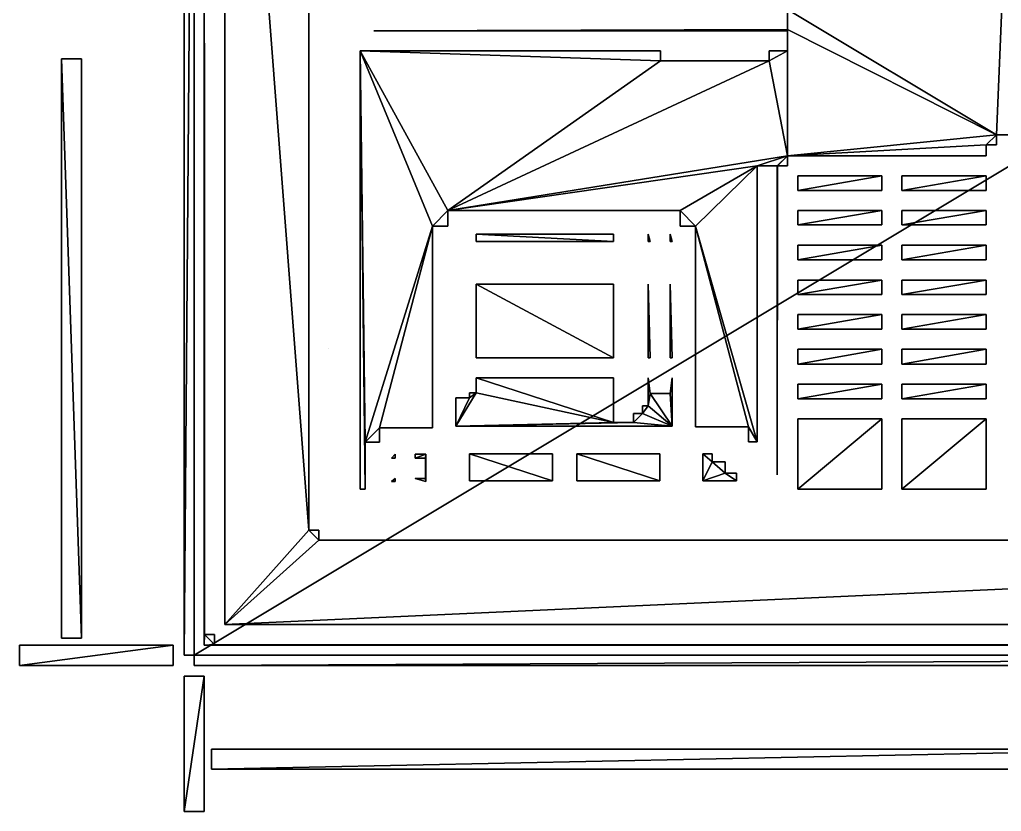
# Model space of a CAD drawing. Header units: inches. Extents: x 76 to 753, y 78 to 500.
# Drawn here: x 76.4 to 369.3, y 77.5 to 313.7 of the extents above; entities that cross this region are included whole.
import ezdxf

# ---------------------------------------------------------------- set-up
doc = ezdxf.new("R2010")
doc.units = ezdxf.units.IN

msp = doc.modelspace()

# ---------------------------------------------------------------- linework, layer by layer
for points in [[(125.44, 124.08), (125.44, 497.16), (128.44, 497.16)], [(128.44, 124.08), (125.44, 124.08), (128.44, 497.16)], [(128.44, 497.16, 120), (125.44, 497.16, 120), (125.44, 124.08, 120)], [(128.44, 497.16, 120), (125.44, 124.08, 120), (128.44, 124.08, 120)], [(125.44, 124.08, 120), (125.44, 497.16, 120), (125.44, 124.08)], [(125.44, 124.08), (125.44, 497.16, 120), (125.44, 497.16)], [(750.16, 497.16), (750.16, 124.08), (128.44, 124.08)], [(128.44, 124.08), (128.44, 497.16), (750.16, 497.16)], [(128.44, 124.08, 120), (750.16, 124.08, 120), (750.16, 497.16, 120)], [(750.16, 497.16, 120), (128.44, 497.16, 120), (128.44, 124.08, 120)], [(162.64, 161.4), (137.56, 133.32), (137.56, 487.92)], [(162.64, 459.84), (162.64, 161.4), (137.56, 487.92)], [(137.56, 487.92, 120), (137.56, 133.32, 120), (162.64, 161.4, 120)], [(137.56, 487.92, 120), (162.64, 161.4, 120), (162.64, 459.84, 120)], [(137.56, 133.32, 120), (137.56, 487.92, 120), (137.56, 133.32)], [(137.56, 133.32), (137.56, 487.92, 120), (137.56, 487.92)], [(131.44, 127.08), (131.44, 483.45), (131.56, 130.32)], [(131.56, 130.32, 120), (131.44, 483.45, 120), (131.44, 127.08, 120)], [(131.44, 483.45, 120), (131.56, 130.32, 120), (131.44, 483.45)], [(131.44, 483.45), (131.56, 130.32, 120), (131.56, 130.32)], [(131.44, 127.08, 120), (131.44, 483.45, 120), (131.44, 127.08)], [(131.44, 127.08), (131.44, 483.45, 120), (131.44, 483.45)], [(162.64, 459.84, 120), (162.64, 161.4, 120), (162.64, 459.84)], [(162.64, 459.84), (162.64, 161.4, 120), (162.64, 161.4)], [(367.84, 279.36), (305.56, 316.8), (370.84, 351)], [(370.84, 351, 120), (305.56, 316.8, 120), (367.84, 279.36, 120)], [(495.52, 279.36), (367.84, 279.36), (370.84, 351)], [(370.84, 351, 120), (367.84, 279.36, 120), (495.52, 279.36, 120)], [(367.84, 279.36), (305.56, 310.8), (305.56, 316.8)], [(305.56, 316.8, 120), (305.56, 310.8, 120), (367.84, 279.36, 120)], [(305.56, 310.8, 120), (305.56, 316.8, 120), (305.56, 310.8)], [(305.56, 310.8), (305.56, 316.8, 120), (305.56, 316.8)], [(305.56, 310.44), (182.11, 310.44), (305.56, 310.8)], [(305.56, 310.8, 120), (182.11, 310.44, 120), (305.56, 310.44, 120)], [(182.11, 310.44, 120), (305.56, 310.8, 120), (182.11, 310.44)], [(182.11, 310.44), (305.56, 310.8, 120), (305.56, 310.8)], [(305.56, 304.44), (305.56, 310.44), (305.56, 310.8)], [(305.56, 273.12), (305.56, 304.44), (305.56, 310.8)], [(367.84, 279.36), (305.56, 273.12), (305.56, 310.8)], [(305.56, 310.8, 120), (305.56, 310.44, 120), (305.56, 304.44, 120)], [(305.56, 310.8, 120), (305.56, 304.44, 120), (305.56, 273.12, 120)], [(305.56, 310.8, 120), (305.56, 273.12, 120), (367.84, 279.36, 120)], [(305.56, 310.44, 120), (182.11, 310.44, 120), (305.56, 310.44)], [(305.56, 310.44), (182.11, 310.44, 120), (182.11, 310.44)], [(305.56, 304.44, 120), (305.56, 310.44, 120), (305.56, 304.44)], [(305.56, 304.44), (305.56, 310.44, 120), (305.56, 310.44)], [(88.84, 302.04), (94.84, 302.04), (94.84, 129.24)], [(94.84, 129.24), (88.84, 129.24), (88.84, 302.04)], [(94.84, 129.24, 120), (94.84, 302.04, 120), (88.84, 302.04, 120)], [(88.84, 302.04, 120), (88.84, 129.24, 120), (94.84, 129.24, 120)], [(88.84, 129.24, 120), (88.84, 302.04, 120), (88.84, 129.24)], [(88.84, 129.24), (88.84, 302.04, 120), (88.84, 302.04)], [(88.84, 302.04, 120), (94.84, 302.04, 120), (88.84, 302.04)], [(88.84, 302.04), (94.84, 302.04, 120), (94.84, 302.04)], [(94.84, 302.04, 120), (94.84, 129.24, 120), (94.84, 302.04)], [(94.84, 302.04), (94.84, 129.24, 120), (94.84, 129.24)], [(178, 304.44), (267.64, 304.44), (267.64, 301.44)], [(179.44, 173.66), (178, 173.65), (178, 304.44)], [(179.44, 187.68), (179.44, 173.66), (178, 304.44)], [(199.6, 252.12), (179.44, 187.68), (178, 304.44)], [(204.16, 256.8), (199.6, 252.12), (178, 304.44)], [(204.16, 256.8), (178, 304.44), (267.64, 301.44)], [(267.64, 301.44, 120), (267.64, 304.44, 120), (178, 304.44, 120)], [(178, 304.44, 120), (178, 173.65, 120), (179.44, 173.66, 120)], [(178, 304.44, 120), (179.44, 173.66, 120), (179.44, 187.68, 120)], [(178, 304.44, 120), (179.44, 187.68, 120), (199.6, 252.12, 120)], [(178, 304.44, 120), (199.6, 252.12, 120), (204.16, 256.8, 120)], [(267.64, 301.44, 120), (178, 304.44, 120), (204.16, 256.8, 120)], [(178, 304.44, 120), (267.64, 304.44, 120), (178, 304.44)], [(178, 304.44), (267.64, 304.44, 120), (267.64, 304.44)], [(178, 173.65, 120), (178, 304.44, 120), (178, 173.65)], [(178, 173.65), (178, 304.44, 120), (178, 304.44)], [(267.64, 304.44, 120), (267.64, 301.44, 120), (267.64, 304.44)], [(267.64, 304.44), (267.64, 301.44, 120), (267.64, 301.44)], [(300.04, 301.44), (300.04, 304.44), (305.56, 304.44)], [(305.56, 273.12), (300.04, 301.44), (305.56, 304.44)], [(305.56, 304.44, 120), (300.04, 304.44, 120), (300.04, 301.44, 120)], [(305.56, 304.44, 120), (300.04, 301.44, 120), (305.56, 273.12, 120)], [(300.04, 304.44, 120), (305.56, 304.44, 120), (300.04, 304.44)], [(300.04, 304.44), (305.56, 304.44, 120), (305.56, 304.44)], [(300.04, 301.44, 120), (300.04, 304.44, 120), (300.04, 301.44)], [(300.04, 301.44), (300.04, 304.44, 120), (300.04, 304.44)], [(204.16, 256.8), (267.64, 301.44), (300.04, 301.44)], [(305.56, 273.12), (204.16, 256.8), (300.04, 301.44)], [(300.04, 301.44, 120), (267.64, 301.44, 120), (204.16, 256.8, 120)], [(300.04, 301.44, 120), (204.16, 256.8, 120), (305.56, 273.12, 120)], [(267.64, 301.44, 120), (300.04, 301.44, 120), (267.64, 301.44)], [(267.64, 301.44), (300.04, 301.44, 120), (300.04, 301.44)], [(367.84, 279.36), (364.84, 276.36), (305.56, 273.12)], [(305.56, 273.12, 120), (364.84, 276.36, 120), (367.84, 279.36, 120)], [(367.84, 279.36), (367.84, 276.36), (364.84, 276.36)], [(364.84, 276.36, 120), (367.84, 276.36, 120), (367.84, 279.36, 120)], [(367.84, 279.36, 120), (367.84, 276.36, 120), (367.84, 279.36)], [(367.84, 279.36), (367.84, 276.36, 120), (367.84, 276.36)], [(495.52, 279.36, 120), (367.84, 279.36, 120), (495.52, 279.36)], [(495.52, 279.36), (367.84, 279.36, 120), (367.84, 279.36)], [(364.84, 276.36), (364.84, 273.12), (305.56, 273.12)], [(305.56, 273.12, 120), (364.84, 273.12, 120), (364.84, 276.36, 120)], [(364.84, 276.36, 120), (364.84, 273.12, 120), (364.84, 276.36)], [(364.84, 276.36), (364.84, 273.12, 120), (364.84, 273.12)], [(367.84, 276.36, 120), (364.84, 276.36, 120), (367.84, 276.36)], [(367.84, 276.36), (364.84, 276.36, 120), (364.84, 276.36)], [(305.56, 273.12), (296.44, 270.12), (204.16, 256.8)], [(204.16, 256.8, 120), (296.44, 270.12, 120), (305.56, 273.12, 120)], [(305.56, 273.12), (302.44, 270.12), (296.44, 270.12)], [(296.44, 270.12, 120), (302.44, 270.12, 120), (305.56, 273.12, 120)], [(305.56, 273.12), (302.56, 270.12), (302.44, 270.12)], [(302.44, 270.12, 120), (302.56, 270.12, 120), (305.56, 273.12, 120)], [(305.56, 273.12), (305.56, 270.12), (302.56, 270.12)], [(302.56, 270.12, 120), (305.56, 270.12, 120), (305.56, 273.12, 120)], [(305.56, 273.12, 120), (305.56, 270.12, 120), (305.56, 273.12)], [(305.56, 273.12), (305.56, 270.12, 120), (305.56, 270.12)], [(364.84, 273.12, 120), (305.56, 273.12, 120), (364.84, 273.12)], [(364.84, 273.12), (305.56, 273.12, 120), (305.56, 273.12)], [(296.44, 270.12), (273.52, 256.8), (204.16, 256.8)], [(204.16, 256.8, 120), (273.52, 256.8, 120), (296.44, 270.12, 120)], [(296.44, 270.12), (278.08, 252.12), (273.52, 256.8)], [(273.52, 256.8, 120), (278.08, 252.12, 120), (296.44, 270.12, 120)], [(296.44, 270.12), (296.44, 187.8), (278.08, 252.12)], [(278.08, 252.12, 120), (296.44, 187.8, 120), (296.44, 270.12, 120)], [(296.44, 270.12, 120), (296.44, 187.8, 120), (296.44, 270.12)], [(296.44, 270.12), (296.44, 187.8, 120), (296.44, 187.8)], [(302.44, 270.12, 120), (296.44, 270.12, 120), (302.44, 270.12)], [(302.44, 270.12), (296.44, 270.12, 120), (296.44, 270.12)], [(302.56, 270.12), (302.44, 177.88), (302.44, 270.12)], [(302.44, 270.12, 120), (302.44, 177.88, 120), (302.56, 270.12, 120)], [(302.44, 177.88, 120), (302.44, 270.12, 120), (302.44, 177.88)], [(302.44, 177.88), (302.44, 270.12, 120), (302.44, 270.12)], [(302.56, 270.12, 120), (302.44, 177.88, 120), (302.56, 270.12)], [(302.56, 270.12), (302.44, 177.88, 120), (302.44, 177.88)], [(305.56, 270.12, 120), (302.56, 270.12, 120), (305.56, 270.12)], [(305.56, 270.12), (302.56, 270.12, 120), (302.56, 270.12)], [(308.56, 262.8), (308.56, 267.12), (333.64, 267.12)], [(333.64, 267.12), (333.64, 262.8), (308.56, 262.8)], [(333.64, 267.12, 120), (308.56, 267.12, 120), (308.56, 262.8, 120)], [(308.56, 262.8, 120), (333.64, 262.8, 120), (333.64, 267.12, 120)], [(308.56, 262.8, 120), (308.56, 267.12, 120), (308.56, 262.8)], [(308.56, 262.8), (308.56, 267.12, 120), (308.56, 267.12)], [(308.56, 267.12, 120), (333.64, 267.12, 120), (308.56, 267.12)], [(308.56, 267.12), (333.64, 267.12, 120), (333.64, 267.12)], [(333.64, 267.12, 120), (333.64, 262.8, 120), (333.64, 267.12)], [(333.64, 267.12), (333.64, 262.8, 120), (333.64, 262.8)], [(364.84, 267.12), (364.84, 262.8), (339.64, 262.8)], [(339.64, 262.8), (339.64, 267.12), (364.84, 267.12)], [(339.64, 262.8, 120), (364.84, 262.8, 120), (364.84, 267.12, 120)], [(364.84, 267.12, 120), (339.64, 267.12, 120), (339.64, 262.8, 120)], [(339.64, 267.12, 120), (364.84, 267.12, 120), (339.64, 267.12)], [(339.64, 267.12), (364.84, 267.12, 120), (364.84, 267.12)], [(339.64, 262.8, 120), (339.64, 267.12, 120), (339.64, 262.8)], [(339.64, 262.8), (339.64, 267.12, 120), (339.64, 267.12)], [(364.84, 267.12, 120), (364.84, 262.8, 120), (364.84, 267.12)], [(364.84, 267.12), (364.84, 262.8, 120), (364.84, 262.8)], [(333.64, 262.8, 120), (308.56, 262.8, 120), (333.64, 262.8)], [(333.64, 262.8), (308.56, 262.8, 120), (308.56, 262.8)], [(364.84, 262.8, 120), (339.64, 262.8, 120), (364.84, 262.8)], [(364.84, 262.8), (339.64, 262.8, 120), (339.64, 262.8)], [(204.16, 256.8), (204.16, 252.12), (199.6, 252.12)], [(199.6, 252.12, 120), (204.16, 252.12, 120), (204.16, 256.8, 120)], [(204.16, 256.8, 120), (204.16, 252.12, 120), (204.16, 256.8)], [(204.16, 256.8), (204.16, 252.12, 120), (204.16, 252.12)], [(273.52, 256.8, 120), (204.16, 256.8, 120), (273.52, 256.8)], [(273.52, 256.8), (204.16, 256.8, 120), (204.16, 256.8)], [(278.08, 252.12), (273.52, 252.12), (273.52, 256.8)], [(273.52, 256.8, 120), (273.52, 252.12, 120), (278.08, 252.12, 120)], [(273.52, 252.12, 120), (273.52, 256.8, 120), (273.52, 252.12)], [(273.52, 252.12), (273.52, 256.8, 120), (273.52, 256.8)], [(308.56, 252.48), (308.56, 256.8), (333.64, 256.8)], [(333.64, 256.8), (333.64, 252.48), (308.56, 252.48)], [(333.64, 256.8, 120), (308.56, 256.8, 120), (308.56, 252.48, 120)], [(308.56, 252.48, 120), (333.64, 252.48, 120), (333.64, 256.8, 120)], [(308.56, 252.48, 120), (308.56, 256.8, 120), (308.56, 252.48)], [(308.56, 252.48), (308.56, 256.8, 120), (308.56, 256.8)], [(308.56, 256.8, 120), (333.64, 256.8, 120), (308.56, 256.8)], [(308.56, 256.8), (333.64, 256.8, 120), (333.64, 256.8)], [(333.64, 256.8, 120), (333.64, 252.48, 120), (333.64, 256.8)], [(333.64, 256.8), (333.64, 252.48, 120), (333.64, 252.48)], [(364.84, 256.8), (364.84, 252.48), (339.64, 252.48)], [(339.64, 252.48), (339.64, 256.8), (364.84, 256.8)], [(339.64, 252.48, 120), (364.84, 252.48, 120), (364.84, 256.8, 120)], [(364.84, 256.8, 120), (339.64, 256.8, 120), (339.64, 252.48, 120)], [(339.64, 256.8, 120), (364.84, 256.8, 120), (339.64, 256.8)], [(339.64, 256.8), (364.84, 256.8, 120), (364.84, 256.8)], [(339.64, 252.48, 120), (339.64, 256.8, 120), (339.64, 252.48)], [(339.64, 252.48), (339.64, 256.8, 120), (339.64, 256.8)], [(364.84, 256.8, 120), (364.84, 252.48, 120), (364.84, 256.8)], [(364.84, 256.8), (364.84, 252.48, 120), (364.84, 252.48)], [(199.6, 252.12), (183.76, 192), (179.44, 187.68)], [(179.44, 187.68, 120), (183.76, 192, 120), (199.6, 252.12, 120)], [(199.6, 252.12), (199.6, 192), (183.76, 192)], [(183.76, 192, 120), (199.6, 192, 120), (199.6, 252.12, 120)], [(199.6, 252.12, 120), (199.6, 192, 120), (199.6, 252.12)], [(199.6, 252.12), (199.6, 192, 120), (199.6, 192)], [(204.16, 252.12, 120), (199.6, 252.12, 120), (204.16, 252.12)], [(204.16, 252.12), (199.6, 252.12, 120), (199.6, 252.12)], [(278.08, 252.12, 120), (273.52, 252.12, 120), (278.08, 252.12)], [(278.08, 252.12), (273.52, 252.12, 120), (273.52, 252.12)], [(293.92, 192.24), (278.08, 192.24), (278.08, 252.12)], [(296.44, 187.8), (293.92, 192.24), (278.08, 252.12)], [(278.08, 252.12, 120), (278.08, 192.24, 120), (293.92, 192.24, 120)], [(278.08, 252.12, 120), (293.92, 192.24, 120), (296.44, 187.8, 120)], [(278.08, 192.24, 120), (278.08, 252.12, 120), (278.08, 192.24)], [(278.08, 192.24), (278.08, 252.12, 120), (278.08, 252.12)], [(333.64, 252.48, 120), (308.56, 252.48, 120), (333.64, 252.48)], [(333.64, 252.48), (308.56, 252.48, 120), (308.56, 252.48)], [(364.84, 252.48, 120), (339.64, 252.48, 120), (364.84, 252.48)], [(364.84, 252.48), (339.64, 252.48, 120), (339.64, 252.48)], [(212.56, 249.72), (253.6, 249.72), (253.6, 247.56)], [(253.6, 247.56), (212.56, 247.56), (212.56, 249.72)], [(253.6, 247.56, 120), (253.6, 249.72, 120), (212.56, 249.72, 120)], [(212.56, 249.72, 120), (212.56, 247.56, 120), (253.6, 247.56, 120)], [(212.56, 249.72, 120), (253.6, 249.72, 120), (212.56, 249.72)], [(212.56, 249.72), (253.6, 249.72, 120), (253.6, 249.72)], [(212.56, 247.56, 120), (212.56, 249.72, 120), (212.56, 247.56)], [(212.56, 247.56), (212.56, 249.72, 120), (212.56, 249.72)], [(253.6, 249.72, 120), (253.6, 247.56, 120), (253.6, 249.72)], [(253.6, 249.72), (253.6, 247.56, 120), (253.6, 247.56)], [(263.92, 249.72), (264.52, 247.56), (263.92, 247.56)], [(263.92, 247.56, 120), (264.52, 247.56, 120), (263.92, 249.72, 120)], [(263.92, 249.72, 120), (264.52, 247.56, 120), (263.92, 249.72)], [(263.92, 249.72), (264.52, 247.56, 120), (264.52, 247.56)], [(263.92, 247.56, 120), (263.92, 249.72, 120), (263.92, 247.56)], [(263.92, 247.56), (263.92, 249.72, 120), (263.92, 249.72)], [(270.52, 249.72), (271.12, 247.56), (270.52, 247.56)], [(270.52, 247.56, 120), (271.12, 247.56, 120), (270.52, 249.72, 120)], [(270.52, 249.72, 120), (271.12, 247.56, 120), (270.52, 249.72)], [(270.52, 249.72), (271.12, 247.56, 120), (271.12, 247.56)], [(270.52, 247.56, 120), (270.52, 249.72, 120), (270.52, 247.56)], [(270.52, 247.56), (270.52, 249.72, 120), (270.52, 249.72)], [(253.6, 247.56, 120), (212.56, 247.56, 120), (253.6, 247.56)], [(253.6, 247.56), (212.56, 247.56, 120), (212.56, 247.56)], [(264.52, 247.56, 120), (263.92, 247.56, 120), (264.52, 247.56)], [(264.52, 247.56), (263.92, 247.56, 120), (263.92, 247.56)], [(271.12, 247.56, 120), (270.52, 247.56, 120), (271.12, 247.56)], [(271.12, 247.56), (270.52, 247.56, 120), (270.52, 247.56)], [(308.56, 242.04), (308.56, 246.48), (333.64, 246.48)], [(333.64, 246.48), (333.64, 242.04), (308.56, 242.04)], [(333.64, 246.48, 120), (308.56, 246.48, 120), (308.56, 242.04, 120)], [(308.56, 242.04, 120), (333.64, 242.04, 120), (333.64, 246.48, 120)], [(308.56, 242.04, 120), (308.56, 246.48, 120), (308.56, 242.04)], [(308.56, 242.04), (308.56, 246.48, 120), (308.56, 246.48)], [(308.56, 246.48, 120), (333.64, 246.48, 120), (308.56, 246.48)], [(308.56, 246.48), (333.64, 246.48, 120), (333.64, 246.48)], [(333.64, 246.48, 120), (333.64, 242.04, 120), (333.64, 246.48)], [(333.64, 246.48), (333.64, 242.04, 120), (333.64, 242.04)], [(364.84, 246.48), (364.84, 242.04), (339.64, 242.04)], [(339.64, 242.04), (339.64, 246.48), (364.84, 246.48)], [(339.64, 242.04, 120), (364.84, 242.04, 120), (364.84, 246.48, 120)], [(364.84, 246.48, 120), (339.64, 246.48, 120), (339.64, 242.04, 120)], [(339.64, 246.48, 120), (364.84, 246.48, 120), (339.64, 246.48)], [(339.64, 246.48), (364.84, 246.48, 120), (364.84, 246.48)], [(339.64, 242.04, 120), (339.64, 246.48, 120), (339.64, 242.04)], [(339.64, 242.04), (339.64, 246.48, 120), (339.64, 246.48)], [(364.84, 246.48, 120), (364.84, 242.04, 120), (364.84, 246.48)], [(364.84, 246.48), (364.84, 242.04, 120), (364.84, 242.04)], [(333.64, 242.04, 120), (308.56, 242.04, 120), (333.64, 242.04)], [(333.64, 242.04), (308.56, 242.04, 120), (308.56, 242.04)], [(364.84, 242.04, 120), (339.64, 242.04, 120), (364.84, 242.04)], [(364.84, 242.04), (339.64, 242.04, 120), (339.64, 242.04)], [(212.56, 234.84), (253.6, 234.84), (253.6, 212.88)], [(253.6, 212.88), (212.56, 212.88), (212.56, 234.84)], [(253.6, 212.88, 120), (253.6, 234.84, 120), (212.56, 234.84, 120)], [(212.56, 234.84, 120), (212.56, 212.88, 120), (253.6, 212.88, 120)], [(212.56, 234.84, 120), (253.6, 234.84, 120), (212.56, 234.84)], [(212.56, 234.84), (253.6, 234.84, 120), (253.6, 234.84)], [(212.56, 212.88, 120), (212.56, 234.84, 120), (212.56, 212.88)], [(212.56, 212.88), (212.56, 234.84, 120), (212.56, 234.84)], [(253.6, 234.84, 120), (253.6, 212.88, 120), (253.6, 234.84)], [(253.6, 234.84), (253.6, 212.88, 120), (253.6, 212.88)], [(263.92, 234.84), (264.52, 212.88), (263.92, 212.88)], [(263.92, 212.88, 120), (264.52, 212.88, 120), (263.92, 234.84, 120)], [(263.92, 234.84, 120), (264.52, 212.88, 120), (263.92, 234.84)], [(263.92, 234.84), (264.52, 212.88, 120), (264.52, 212.88)], [(263.92, 212.88, 120), (263.92, 234.84, 120), (263.92, 212.88)], [(263.92, 212.88), (263.92, 234.84, 120), (263.92, 234.84)], [(270.52, 234.84), (271.12, 212.88), (270.52, 212.88)], [(270.52, 212.88, 120), (271.12, 212.88, 120), (270.52, 234.84, 120)], [(270.52, 234.84, 120), (271.12, 212.88, 120), (270.52, 234.84)], [(270.52, 234.84), (271.12, 212.88, 120), (271.12, 212.88)], [(270.52, 212.88, 120), (270.52, 234.84, 120), (270.52, 212.88)], [(270.52, 212.88), (270.52, 234.84, 120), (270.52, 234.84)], [(308.56, 231.72), (308.56, 236.04), (333.64, 236.04)], [(333.64, 236.04), (333.64, 231.72), (308.56, 231.72)], [(333.64, 236.04, 120), (308.56, 236.04, 120), (308.56, 231.72, 120)], [(308.56, 231.72, 120), (333.64, 231.72, 120), (333.64, 236.04, 120)], [(308.56, 231.72, 120), (308.56, 236.04, 120), (308.56, 231.72)], [(308.56, 231.72), (308.56, 236.04, 120), (308.56, 236.04)], [(308.56, 236.04, 120), (333.64, 236.04, 120), (308.56, 236.04)], [(308.56, 236.04), (333.64, 236.04, 120), (333.64, 236.04)], [(333.64, 236.04, 120), (333.64, 231.72, 120), (333.64, 236.04)], [(333.64, 236.04), (333.64, 231.72, 120), (333.64, 231.72)], [(364.84, 236.04), (364.84, 231.72), (339.64, 231.72)], [(339.64, 231.72), (339.64, 236.04), (364.84, 236.04)], [(339.64, 231.72, 120), (364.84, 231.72, 120), (364.84, 236.04, 120)], [(364.84, 236.04, 120), (339.64, 236.04, 120), (339.64, 231.72, 120)], [(339.64, 236.04, 120), (364.84, 236.04, 120), (339.64, 236.04)], [(339.64, 236.04), (364.84, 236.04, 120), (364.84, 236.04)], [(339.64, 231.72, 120), (339.64, 236.04, 120), (339.64, 231.72)], [(339.64, 231.72), (339.64, 236.04, 120), (339.64, 236.04)], [(364.84, 236.04, 120), (364.84, 231.72, 120), (364.84, 236.04)], [(364.84, 236.04), (364.84, 231.72, 120), (364.84, 231.72)], [(333.64, 231.72, 120), (308.56, 231.72, 120), (333.64, 231.72)], [(333.64, 231.72), (308.56, 231.72, 120), (308.56, 231.72)], [(364.84, 231.72, 120), (339.64, 231.72, 120), (364.84, 231.72)], [(364.84, 231.72), (339.64, 231.72, 120), (339.64, 231.72)], [(308.56, 221.4), (308.56, 225.72), (333.64, 225.72)], [(333.64, 225.72), (333.64, 221.4), (308.56, 221.4)], [(333.64, 225.72, 120), (308.56, 225.72, 120), (308.56, 221.4, 120)], [(308.56, 221.4, 120), (333.64, 221.4, 120), (333.64, 225.72, 120)], [(308.56, 221.4, 120), (308.56, 225.72, 120), (308.56, 221.4)], [(308.56, 221.4), (308.56, 225.72, 120), (308.56, 225.72)], [(308.56, 225.72, 120), (333.64, 225.72, 120), (308.56, 225.72)], [(308.56, 225.72), (333.64, 225.72, 120), (333.64, 225.72)], [(333.64, 225.72, 120), (333.64, 221.4, 120), (333.64, 225.72)], [(333.64, 225.72), (333.64, 221.4, 120), (333.64, 221.4)], [(364.84, 225.72), (364.84, 221.4), (339.64, 221.4)], [(339.64, 221.4), (339.64, 225.72), (364.84, 225.72)], [(339.64, 221.4, 120), (364.84, 221.4, 120), (364.84, 225.72, 120)], [(364.84, 225.72, 120), (339.64, 225.72, 120), (339.64, 221.4, 120)], [(339.64, 225.72, 120), (364.84, 225.72, 120), (339.64, 225.72)], [(339.64, 225.72), (364.84, 225.72, 120), (364.84, 225.72)], [(339.64, 221.4, 120), (339.64, 225.72, 120), (339.64, 221.4)], [(339.64, 221.4), (339.64, 225.72, 120), (339.64, 225.72)], [(364.84, 225.72, 120), (364.84, 221.4, 120), (364.84, 225.72)], [(364.84, 225.72), (364.84, 221.4, 120), (364.84, 221.4)], [(333.64, 221.4, 120), (308.56, 221.4, 120), (333.64, 221.4)], [(333.64, 221.4), (308.56, 221.4, 120), (308.56, 221.4)], [(364.84, 221.4, 120), (339.64, 221.4, 120), (364.84, 221.4)], [(364.84, 221.4), (339.64, 221.4, 120), (339.64, 221.4)], [(168.68, 215.76), (168.64, 215.72), (168.64, 215.76)], [(168.64, 215.76, 120), (168.64, 215.72, 120), (168.68, 215.76, 120)], [(168.68, 215.76, 120), (168.64, 215.72, 120), (168.68, 215.76)], [(168.68, 215.76), (168.64, 215.72, 120), (168.64, 215.72)], [(168.64, 215.72, 120), (168.64, 215.76, 120), (168.64, 215.72)], [(168.64, 215.72), (168.64, 215.76, 120), (168.64, 215.76)], [(168.64, 215.76, 120), (168.68, 215.76, 120), (168.64, 215.76)], [(168.64, 215.76), (168.68, 215.76, 120), (168.68, 215.76)], [(308.56, 210.96), (308.56, 215.4), (333.64, 215.4)], [(333.64, 215.4), (333.64, 210.96), (308.56, 210.96)], [(333.64, 215.4, 120), (308.56, 215.4, 120), (308.56, 210.96, 120)], [(308.56, 210.96, 120), (333.64, 210.96, 120), (333.64, 215.4, 120)], [(308.56, 210.96, 120), (308.56, 215.4, 120), (308.56, 210.96)], [(308.56, 210.96), (308.56, 215.4, 120), (308.56, 215.4)], [(308.56, 215.4, 120), (333.64, 215.4, 120), (308.56, 215.4)], [(308.56, 215.4), (333.64, 215.4, 120), (333.64, 215.4)], [(333.64, 215.4, 120), (333.64, 210.96, 120), (333.64, 215.4)], [(333.64, 215.4), (333.64, 210.96, 120), (333.64, 210.96)], [(364.84, 215.4), (364.84, 210.96), (339.64, 210.96)], [(339.64, 210.96), (339.64, 215.4), (364.84, 215.4)], [(339.64, 210.96, 120), (364.84, 210.96, 120), (364.84, 215.4, 120)], [(364.84, 215.4, 120), (339.64, 215.4, 120), (339.64, 210.96, 120)], [(339.64, 215.4, 120), (364.84, 215.4, 120), (339.64, 215.4)], [(339.64, 215.4), (364.84, 215.4, 120), (364.84, 215.4)], [(339.64, 210.96, 120), (339.64, 215.4, 120), (339.64, 210.96)], [(339.64, 210.96), (339.64, 215.4, 120), (339.64, 215.4)], [(364.84, 215.4, 120), (364.84, 210.96, 120), (364.84, 215.4)], [(364.84, 215.4), (364.84, 210.96, 120), (364.84, 210.96)], [(253.6, 212.88, 120), (212.56, 212.88, 120), (253.6, 212.88)], [(253.6, 212.88), (212.56, 212.88, 120), (212.56, 212.88)], [(264.52, 212.88, 120), (263.92, 212.88, 120), (264.52, 212.88)], [(264.52, 212.88), (263.92, 212.88, 120), (263.92, 212.88)], [(271.12, 212.88, 120), (270.52, 212.88, 120), (271.12, 212.88)], [(271.12, 212.88), (270.52, 212.88, 120), (270.52, 212.88)], [(333.64, 210.96, 120), (308.56, 210.96, 120), (333.64, 210.96)], [(333.64, 210.96), (308.56, 210.96, 120), (308.56, 210.96)], [(364.84, 210.96, 120), (339.64, 210.96, 120), (364.84, 210.96)], [(364.84, 210.96), (339.64, 210.96, 120), (339.64, 210.96)], [(212.56, 206.88), (253.6, 206.88), (253.6, 193.56)], [(212.56, 202.44), (212.56, 206.88), (253.6, 193.56)], [(253.6, 193.56, 120), (253.6, 206.88, 120), (212.56, 206.88, 120)], [(253.6, 193.56, 120), (212.56, 206.88, 120), (212.56, 202.44, 120)], [(212.56, 206.88, 120), (253.6, 206.88, 120), (212.56, 206.88)], [(212.56, 206.88), (253.6, 206.88, 120), (253.6, 206.88)], [(212.56, 202.44, 120), (212.56, 206.88, 120), (212.56, 202.44)], [(212.56, 202.44), (212.56, 206.88, 120), (212.56, 206.88)], [(253.6, 206.88, 120), (253.6, 193.56, 120), (253.6, 206.88)], [(253.6, 206.88), (253.6, 193.56, 120), (253.6, 193.56)], [(263.92, 198.48), (263.92, 206.88), (264.52, 202.2)], [(264.52, 202.2, 120), (263.92, 206.88, 120), (263.92, 198.48, 120)], [(263.92, 206.88, 120), (264.52, 202.2, 120), (263.92, 206.88)], [(263.92, 206.88), (264.52, 202.2, 120), (264.52, 202.2)], [(263.92, 198.48, 120), (263.92, 206.88, 120), (263.92, 198.48)], [(263.92, 198.48), (263.92, 206.88, 120), (263.92, 206.88)], [(270.52, 202.2), (271.12, 206.88), (271.12, 192.48)], [(271.12, 192.48, 120), (271.12, 206.88, 120), (270.52, 202.2, 120)], [(270.52, 202.2, 120), (271.12, 206.88, 120), (270.52, 202.2)], [(270.52, 202.2), (271.12, 206.88, 120), (271.12, 206.88)], [(271.12, 206.88, 120), (271.12, 192.48, 120), (271.12, 206.88)], [(271.12, 206.88), (271.12, 192.48, 120), (271.12, 192.48)], [(206.56, 192.48), (210.64, 200.88), (212.56, 202.44)], [(206.56, 192.48), (212.56, 202.44), (253.6, 193.56)], [(212.56, 202.44, 120), (210.64, 200.88, 120), (206.56, 192.48, 120)], [(253.6, 193.56, 120), (212.56, 202.44, 120), (206.56, 192.48, 120)], [(210.64, 200.88), (210.64, 202.44), (212.56, 202.44)], [(212.56, 202.44, 120), (210.64, 202.44, 120), (210.64, 200.88, 120)], [(210.64, 202.44, 120), (212.56, 202.44, 120), (210.64, 202.44)], [(210.64, 202.44), (212.56, 202.44, 120), (212.56, 202.44)], [(210.64, 200.88, 120), (210.64, 202.44, 120), (210.64, 200.88)], [(210.64, 200.88), (210.64, 202.44, 120), (210.64, 202.44)], [(263.92, 198.48), (264.52, 202.2), (271.12, 192.48)], [(271.12, 192.48, 120), (264.52, 202.2, 120), (263.92, 198.48, 120)], [(264.52, 202.2), (270.52, 202.2), (271.12, 192.48)], [(271.12, 192.48, 120), (270.52, 202.2, 120), (264.52, 202.2, 120)], [(264.52, 202.2, 120), (270.52, 202.2, 120), (264.52, 202.2)], [(264.52, 202.2), (270.52, 202.2, 120), (270.52, 202.2)], [(308.56, 200.64), (308.56, 204.96), (333.64, 204.96)], [(333.64, 204.96), (333.64, 200.64), (308.56, 200.64)], [(333.64, 204.96, 120), (308.56, 204.96, 120), (308.56, 200.64, 120)], [(308.56, 200.64, 120), (333.64, 200.64, 120), (333.64, 204.96, 120)], [(308.56, 200.64, 120), (308.56, 204.96, 120), (308.56, 200.64)], [(308.56, 200.64), (308.56, 204.96, 120), (308.56, 204.96)], [(308.56, 204.96, 120), (333.64, 204.96, 120), (308.56, 204.96)], [(308.56, 204.96), (333.64, 204.96, 120), (333.64, 204.96)], [(333.64, 204.96, 120), (333.64, 200.64, 120), (333.64, 204.96)], [(333.64, 204.96), (333.64, 200.64, 120), (333.64, 200.64)], [(364.84, 204.96), (364.84, 200.64), (339.64, 200.64)], [(339.64, 200.64), (339.64, 204.96), (364.84, 204.96)], [(339.64, 200.64, 120), (364.84, 200.64, 120), (364.84, 204.96, 120)], [(364.84, 204.96, 120), (339.64, 204.96, 120), (339.64, 200.64, 120)], [(339.64, 204.96, 120), (364.84, 204.96, 120), (339.64, 204.96)], [(339.64, 204.96), (364.84, 204.96, 120), (364.84, 204.96)], [(339.64, 200.64, 120), (339.64, 204.96, 120), (339.64, 200.64)], [(339.64, 200.64), (339.64, 204.96, 120), (339.64, 204.96)], [(364.84, 204.96, 120), (364.84, 200.64, 120), (364.84, 204.96)], [(364.84, 204.96), (364.84, 200.64, 120), (364.84, 200.64)], [(206.56, 192.48), (206.56, 200.88), (210.64, 200.88)], [(210.64, 200.88, 120), (206.56, 200.88, 120), (206.56, 192.48, 120)], [(206.56, 200.88, 120), (210.64, 200.88, 120), (206.56, 200.88)], [(206.56, 200.88), (210.64, 200.88, 120), (210.64, 200.88)], [(206.56, 192.48, 120), (206.56, 200.88, 120), (206.56, 192.48)], [(206.56, 192.48), (206.56, 200.88, 120), (206.56, 200.88)], [(333.64, 200.64, 120), (308.56, 200.64, 120), (333.64, 200.64)], [(333.64, 200.64), (308.56, 200.64, 120), (308.56, 200.64)], [(364.84, 200.64, 120), (339.64, 200.64, 120), (364.84, 200.64)], [(364.84, 200.64), (339.64, 200.64, 120), (339.64, 200.64)], [(262.24, 196.2), (262.24, 198.48), (263.92, 198.48)], [(262.24, 196.2), (263.92, 198.48), (271.12, 192.48)], [(263.92, 198.48, 120), (262.24, 198.48, 120), (262.24, 196.2, 120)], [(271.12, 192.48, 120), (263.92, 198.48, 120), (262.24, 196.2, 120)], [(262.24, 198.48, 120), (263.92, 198.48, 120), (262.24, 198.48)], [(262.24, 198.48), (263.92, 198.48, 120), (263.92, 198.48)], [(262.24, 196.2, 120), (262.24, 198.48, 120), (262.24, 196.2)], [(262.24, 196.2), (262.24, 198.48, 120), (262.24, 198.48)], [(206.56, 192.48), (253.6, 193.56), (259.6, 193.56)], [(271.12, 192.48), (206.56, 192.48), (259.6, 193.56)], [(259.6, 193.56, 120), (253.6, 193.56, 120), (206.56, 192.48, 120)], [(259.6, 193.56, 120), (206.56, 192.48, 120), (271.12, 192.48, 120)], [(253.6, 193.56, 120), (259.6, 193.56, 120), (253.6, 193.56)], [(253.6, 193.56), (259.6, 193.56, 120), (259.6, 193.56)], [(259.6, 193.56), (259.6, 196.2), (262.24, 196.2)], [(259.6, 193.56), (262.24, 196.2), (271.12, 192.48)], [(262.24, 196.2, 120), (259.6, 196.2, 120), (259.6, 193.56, 120)], [(271.12, 192.48, 120), (262.24, 196.2, 120), (259.6, 193.56, 120)], [(259.6, 193.56, 120), (259.6, 196.2, 120), (259.6, 193.56)], [(259.6, 193.56), (259.6, 196.2, 120), (259.6, 196.2)], [(259.6, 196.2, 120), (262.24, 196.2, 120), (259.6, 196.2)], [(259.6, 196.2), (262.24, 196.2, 120), (262.24, 196.2)], [(308.56, 173.64), (308.56, 194.64), (333.64, 194.64)], [(333.64, 194.64), (333.64, 173.64), (308.56, 173.64)], [(333.64, 194.64, 120), (308.56, 194.64, 120), (308.56, 173.64, 120)], [(308.56, 173.64, 120), (333.64, 173.64, 120), (333.64, 194.64, 120)], [(308.56, 173.64, 120), (308.56, 194.64, 120), (308.56, 173.64)], [(308.56, 173.64), (308.56, 194.64, 120), (308.56, 194.64)], [(308.56, 194.64, 120), (333.64, 194.64, 120), (308.56, 194.64)], [(308.56, 194.64), (333.64, 194.64, 120), (333.64, 194.64)], [(333.64, 194.64, 120), (333.64, 173.64, 120), (333.64, 194.64)], [(333.64, 194.64), (333.64, 173.64, 120), (333.64, 173.64)], [(364.84, 194.64), (364.84, 173.64), (339.64, 173.64)], [(339.64, 173.64), (339.64, 194.64), (364.84, 194.64)], [(339.64, 173.64, 120), (364.84, 173.64, 120), (364.84, 194.64, 120)], [(364.84, 194.64, 120), (339.64, 194.64, 120), (339.64, 173.64, 120)], [(339.64, 194.64, 120), (364.84, 194.64, 120), (339.64, 194.64)], [(339.64, 194.64), (364.84, 194.64, 120), (364.84, 194.64)], [(339.64, 173.64, 120), (339.64, 194.64, 120), (339.64, 173.64)], [(339.64, 173.64), (339.64, 194.64, 120), (339.64, 194.64)], [(364.84, 194.64, 120), (364.84, 173.64, 120), (364.84, 194.64)], [(364.84, 194.64), (364.84, 173.64, 120), (364.84, 173.64)], [(183.76, 192), (183.76, 187.68), (179.44, 187.68)], [(179.44, 187.68, 120), (183.76, 187.68, 120), (183.76, 192, 120)], [(183.76, 192, 120), (183.76, 187.68, 120), (183.76, 192)], [(183.76, 192), (183.76, 187.68, 120), (183.76, 187.68)], [(199.6, 192, 120), (183.76, 192, 120), (199.6, 192)], [(199.6, 192), (183.76, 192, 120), (183.76, 192)], [(271.12, 192.48, 120), (206.56, 192.48, 120), (271.12, 192.48)], [(271.12, 192.48), (206.56, 192.48, 120), (206.56, 192.48)], [(293.92, 192.24, 120), (278.08, 192.24, 120), (293.92, 192.24)], [(293.92, 192.24), (278.08, 192.24, 120), (278.08, 192.24)], [(296.44, 187.8), (293.92, 187.8), (293.92, 192.24)], [(293.92, 192.24, 120), (293.92, 187.8, 120), (296.44, 187.8, 120)], [(293.92, 187.8, 120), (293.92, 192.24, 120), (293.92, 187.8)], [(293.92, 187.8), (293.92, 192.24, 120), (293.92, 192.24)], [(179.44, 187.68, 120), (179.44, 173.66, 120), (179.44, 187.68)], [(179.44, 187.68), (179.44, 173.66, 120), (179.44, 173.66)], [(183.76, 187.68, 120), (179.44, 187.68, 120), (183.76, 187.68)], [(183.76, 187.68), (179.44, 187.68, 120), (179.44, 187.68)], [(296.44, 187.8, 120), (293.92, 187.8, 120), (296.44, 187.8)], [(296.44, 187.8), (293.92, 187.8, 120), (293.92, 187.8)], [(187.36, 182.88), (188.44, 184.08), (188.44, 182.88)], [(188.44, 182.88, 120), (188.44, 184.08, 120), (187.36, 182.88, 120)], [(187.36, 182.88, 120), (188.44, 184.08, 120), (187.36, 182.88)], [(187.36, 182.88), (188.44, 184.08, 120), (188.44, 184.08)], [(188.44, 182.88, 120), (187.36, 182.88, 120), (188.44, 182.88)], [(188.44, 182.88), (187.36, 182.88, 120), (187.36, 182.88)], [(188.44, 184.08, 120), (188.44, 182.88, 120), (188.44, 184.08)], [(188.44, 184.08), (188.44, 182.88, 120), (188.44, 182.88)], [(194.44, 182.88), (194.44, 184.08), (197.56, 184.08)], [(197.44, 182.88), (194.44, 182.88), (197.56, 184.08)], [(197.56, 184.08, 120), (194.44, 184.08, 120), (194.44, 182.88, 120)], [(197.56, 184.08, 120), (194.44, 182.88, 120), (197.44, 182.88, 120)], [(194.44, 184.08, 120), (197.56, 184.08, 120), (194.44, 184.08)], [(194.44, 184.08), (197.56, 184.08, 120), (197.56, 184.08)], [(194.44, 182.88, 120), (194.44, 184.08, 120), (194.44, 182.88)], [(194.44, 182.88), (194.44, 184.08, 120), (194.44, 184.08)], [(197.44, 182.88, 120), (194.44, 182.88, 120), (197.44, 182.88)], [(197.44, 182.88), (194.44, 182.88, 120), (194.44, 182.88)], [(197.56, 184.08), (197.56, 175.92), (197.44, 182.88)], [(197.44, 182.88, 120), (197.56, 175.92, 120), (197.56, 184.08, 120)], [(197.56, 175.92), (197.44, 176.88), (197.44, 182.88)], [(197.44, 182.88, 120), (197.44, 176.88, 120), (197.56, 175.92, 120)], [(197.44, 176.88, 120), (197.44, 182.88, 120), (197.44, 176.88)], [(197.44, 176.88), (197.44, 182.88, 120), (197.44, 182.88)], [(197.56, 184.08, 120), (197.56, 175.92, 120), (197.56, 184.08)], [(197.56, 184.08), (197.56, 175.92, 120), (197.56, 175.92)], [(210.64, 184.2), (235.36, 184.2), (235.36, 176.16)], [(235.36, 176.16), (210.64, 176.16), (210.64, 184.2)], [(235.36, 176.16, 120), (235.36, 184.2, 120), (210.64, 184.2, 120)], [(210.64, 184.2, 120), (210.64, 176.16, 120), (235.36, 176.16, 120)], [(210.64, 184.2, 120), (235.36, 184.2, 120), (210.64, 184.2)], [(210.64, 184.2), (235.36, 184.2, 120), (235.36, 184.2)], [(210.64, 176.16, 120), (210.64, 184.2, 120), (210.64, 176.16)], [(210.64, 176.16), (210.64, 184.2, 120), (210.64, 184.2)], [(235.36, 184.2, 120), (235.36, 176.16, 120), (235.36, 184.2)], [(235.36, 184.2), (235.36, 176.16, 120), (235.36, 176.16)], [(242.68, 184.2), (267.4, 184.2), (267.4, 176.16)], [(267.4, 176.16), (242.68, 176.16), (242.68, 184.2)], [(267.4, 176.16, 120), (267.4, 184.2, 120), (242.68, 184.2, 120)], [(242.68, 184.2, 120), (242.68, 176.16, 120), (267.4, 176.16, 120)], [(242.68, 184.2, 120), (267.4, 184.2, 120), (242.68, 184.2)], [(242.68, 184.2), (267.4, 184.2, 120), (267.4, 184.2)], [(242.68, 176.16, 120), (242.68, 184.2, 120), (242.68, 176.16)], [(242.68, 176.16), (242.68, 184.2, 120), (242.68, 184.2)], [(267.4, 184.2, 120), (267.4, 176.16, 120), (267.4, 184.2)], [(267.4, 184.2), (267.4, 176.16, 120), (267.4, 176.16)], [(280.24, 184.2), (283, 184.2), (283, 181.8)], [(280.24, 176.16), (280.24, 184.2), (283, 181.8)], [(283, 181.8, 120), (283, 184.2, 120), (280.24, 184.2, 120)], [(283, 181.8, 120), (280.24, 184.2, 120), (280.24, 176.16, 120)], [(280.24, 184.2, 120), (283, 184.2, 120), (280.24, 184.2)], [(280.24, 184.2), (283, 184.2, 120), (283, 184.2)], [(280.24, 176.16, 120), (280.24, 184.2, 120), (280.24, 176.16)], [(280.24, 176.16), (280.24, 184.2, 120), (280.24, 184.2)], [(283, 181.8), (286.96, 178.44), (280.24, 176.16)], [(280.24, 176.16, 120), (286.96, 178.44, 120), (283, 181.8, 120)], [(283, 184.2, 120), (283, 181.8, 120), (283, 184.2)], [(283, 184.2), (283, 181.8, 120), (283, 181.8)], [(283, 181.8), (286.96, 181.8), (286.96, 178.44)], [(286.96, 178.44, 120), (286.96, 181.8, 120), (283, 181.8, 120)], [(283, 181.8, 120), (286.96, 181.8, 120), (283, 181.8)], [(283, 181.8), (286.96, 181.8, 120), (286.96, 181.8)], [(286.96, 181.8, 120), (286.96, 178.44, 120), (286.96, 181.8)], [(286.96, 181.8), (286.96, 178.44, 120), (286.96, 178.44)], [(187.36, 175.92), (188.44, 176.88), (188.44, 175.92)], [(188.44, 175.92, 120), (188.44, 176.88, 120), (187.36, 175.92, 120)], [(187.36, 175.92, 120), (188.44, 176.88, 120), (187.36, 175.92)], [(187.36, 175.92), (188.44, 176.88, 120), (188.44, 176.88)], [(188.44, 175.92, 120), (187.36, 175.92, 120), (188.44, 175.92)], [(188.44, 175.92), (187.36, 175.92, 120), (187.36, 175.92)], [(188.44, 176.88, 120), (188.44, 175.92, 120), (188.44, 176.88)], [(188.44, 176.88), (188.44, 175.92, 120), (188.44, 175.92)], [(197.56, 175.92), (194.44, 176.88), (197.44, 176.88)], [(197.44, 176.88, 120), (194.44, 176.88, 120), (197.56, 175.92, 120)], [(197.56, 175.92, 120), (194.44, 176.88, 120), (197.56, 175.92)], [(197.56, 175.92), (194.44, 176.88, 120), (194.44, 176.88)], [(194.44, 176.88, 120), (197.44, 176.88, 120), (194.44, 176.88)], [(194.44, 176.88), (197.44, 176.88, 120), (197.44, 176.88)], [(235.36, 176.16, 120), (210.64, 176.16, 120), (235.36, 176.16)], [(235.36, 176.16), (210.64, 176.16, 120), (210.64, 176.16)], [(267.4, 176.16, 120), (242.68, 176.16, 120), (267.4, 176.16)], [(267.4, 176.16), (242.68, 176.16, 120), (242.68, 176.16)], [(286.96, 178.44), (290.32, 176.16), (280.24, 176.16)], [(280.24, 176.16, 120), (290.32, 176.16, 120), (286.96, 178.44, 120)], [(290.32, 176.16, 120), (280.24, 176.16, 120), (290.32, 176.16)], [(290.32, 176.16), (280.24, 176.16, 120), (280.24, 176.16)], [(286.96, 178.44), (290.32, 178.44), (290.32, 176.16)], [(290.32, 176.16, 120), (290.32, 178.44, 120), (286.96, 178.44, 120)], [(286.96, 178.44, 120), (290.32, 178.44, 120), (286.96, 178.44)], [(286.96, 178.44), (290.32, 178.44, 120), (290.32, 178.44)], [(290.32, 178.44, 120), (290.32, 176.16, 120), (290.32, 178.44)], [(290.32, 178.44), (290.32, 176.16, 120), (290.32, 176.16)], [(179.44, 173.66, 120), (178, 173.65, 120), (179.44, 173.66)], [(179.44, 173.66), (178, 173.65, 120), (178, 173.65)], [(333.64, 173.64, 120), (308.56, 173.64, 120), (333.64, 173.64)], [(333.64, 173.64), (308.56, 173.64, 120), (308.56, 173.64)], [(364.84, 173.64, 120), (339.64, 173.64, 120), (364.84, 173.64)], [(364.84, 173.64), (339.64, 173.64, 120), (339.64, 173.64)], [(162.64, 161.4), (165.64, 158.4), (137.56, 133.32)], [(137.56, 133.32, 120), (165.64, 158.4, 120), (162.64, 161.4, 120)], [(162.64, 161.4), (165.64, 161.4), (165.64, 158.4)], [(165.64, 158.4, 120), (165.64, 161.4, 120), (162.64, 161.4, 120)], [(162.64, 161.4, 120), (165.64, 161.4, 120), (162.64, 161.4)], [(162.64, 161.4), (165.64, 161.4, 120), (165.64, 161.4)], [(165.64, 161.4, 120), (165.64, 158.4, 120), (165.64, 161.4)], [(165.64, 161.4), (165.64, 158.4, 120), (165.64, 158.4)], [(691.24, 158.4), (691.24, 133.32), (137.56, 133.32)], [(165.64, 158.4), (691.24, 158.4), (137.56, 133.32)], [(137.56, 133.32, 120), (691.24, 133.32, 120), (691.24, 158.4, 120)], [(137.56, 133.32, 120), (691.24, 158.4, 120), (165.64, 158.4, 120)], [(165.64, 158.4, 120), (691.24, 158.4, 120), (165.64, 158.4)], [(165.64, 158.4), (691.24, 158.4, 120), (691.24, 158.4)], [(691.24, 133.32, 120), (137.56, 133.32, 120), (691.24, 133.32)], [(691.24, 133.32), (137.56, 133.32, 120), (137.56, 133.32)], [(94.84, 129.24, 120), (88.84, 129.24, 120), (94.84, 129.24)], [(94.84, 129.24), (88.84, 129.24, 120), (88.84, 129.24)], [(131.56, 130.32), (134.56, 127.32), (131.44, 127.08)], [(131.44, 127.08, 120), (134.56, 127.32, 120), (131.56, 130.32, 120)], [(131.56, 130.32), (134.56, 130.32), (134.56, 127.32)], [(134.56, 127.32, 120), (134.56, 130.32, 120), (131.56, 130.32, 120)], [(131.56, 130.32, 120), (134.56, 130.32, 120), (131.56, 130.32)], [(131.56, 130.32), (134.56, 130.32, 120), (134.56, 130.32)], [(134.56, 130.32, 120), (134.56, 127.32, 120), (134.56, 130.32)], [(134.56, 130.32), (134.56, 127.32, 120), (134.56, 127.32)], [(76.36, 121.08), (76.36, 127.08), (122.2, 127.08)], [(122.2, 127.08), (122.2, 121.08), (76.36, 121.08)], [(122.2, 127.08, 120), (76.36, 127.08, 120), (76.36, 121.08, 120)], [(76.36, 121.08, 120), (122.2, 121.08, 120), (122.2, 127.08, 120)], [(76.36, 127.08, 120), (122.2, 127.08, 120), (76.36, 127.08)], [(76.36, 127.08), (122.2, 127.08, 120), (122.2, 127.08)], [(76.36, 121.08, 120), (76.36, 127.08, 120), (76.36, 121.08)], [(76.36, 121.08), (76.36, 127.08, 120), (76.36, 127.08)], [(122.2, 127.08, 120), (122.2, 121.08, 120), (122.2, 127.08)], [(122.2, 127.08), (122.2, 121.08, 120), (122.2, 121.08)], [(134.56, 127.32), (736.56, 127.08), (131.44, 127.08)], [(131.44, 127.08, 120), (736.56, 127.08, 120), (134.56, 127.32, 120)], [(736.56, 127.08, 120), (131.44, 127.08, 120), (736.56, 127.08)], [(736.56, 127.08), (131.44, 127.08, 120), (131.44, 127.08)], [(134.56, 127.32, 120), (736.56, 127.08, 120), (134.56, 127.32)], [(134.56, 127.32), (736.56, 127.08, 120), (736.56, 127.08)], [(128.44, 124.08, 120), (125.44, 124.08, 120), (128.44, 124.08)], [(128.44, 124.08), (125.44, 124.08, 120), (125.44, 124.08)], [(750.16, 124.08), (750.16, 121.08), (128.44, 121.08)], [(750.16, 124.08), (128.44, 121.08), (128.44, 124.08)], [(128.44, 121.08, 120), (750.16, 121.08, 120), (750.16, 124.08, 120)], [(128.44, 124.08, 120), (128.44, 121.08, 120), (750.16, 124.08, 120)], [(128.44, 121.08, 120), (128.44, 124.08, 120), (128.44, 121.08)], [(128.44, 121.08), (128.44, 124.08, 120), (128.44, 124.08)], [(122.2, 121.08, 120), (76.36, 121.08, 120), (122.2, 121.08)], [(122.2, 121.08), (76.36, 121.08, 120), (76.36, 121.08)], [(750.16, 121.08, 120), (128.44, 121.08, 120), (750.16, 121.08)], [(750.16, 121.08), (128.44, 121.08, 120), (128.44, 121.08)], [(131.44, 117.84), (131.44, 77.52), (125.44, 77.52)], [(125.44, 77.52), (125.44, 117.84), (131.44, 117.84)], [(125.44, 77.52, 120), (131.44, 77.52, 120), (131.44, 117.84, 120)], [(131.44, 117.84, 120), (125.44, 117.84, 120), (125.44, 77.52, 120)], [(125.44, 77.52, 120), (125.44, 117.84, 120), (125.44, 77.52)], [(125.44, 77.52), (125.44, 117.84, 120), (125.44, 117.84)], [(125.44, 117.84, 120), (131.44, 117.84, 120), (125.44, 117.84)], [(125.44, 117.84), (131.44, 117.84, 120), (131.44, 117.84)], [(131.44, 117.84, 120), (131.44, 77.52, 120), (131.44, 117.84)], [(131.44, 117.84), (131.44, 77.52, 120), (131.44, 77.52)], [(425.08, 96.12), (425.08, 90.12), (133.6, 90.12)], [(133.6, 90.12), (133.6, 96.12), (425.08, 96.12)], [(133.6, 90.12, 120), (425.08, 90.12, 120), (425.08, 96.12, 120)], [(425.08, 96.12, 120), (133.6, 96.12, 120), (133.6, 90.12, 120)], [(133.6, 90.12, 120), (133.6, 96.12, 120), (133.6, 90.12)], [(133.6, 90.12), (133.6, 96.12, 120), (133.6, 96.12)], [(133.6, 96.12, 120), (425.08, 96.12, 120), (133.6, 96.12)], [(133.6, 96.12), (425.08, 96.12, 120), (425.08, 96.12)], [(425.08, 90.12, 120), (133.6, 90.12, 120), (425.08, 90.12)], [(425.08, 90.12), (133.6, 90.12, 120), (133.6, 90.12)], [(131.44, 77.52, 120), (125.44, 77.52, 120), (131.44, 77.52)], [(131.44, 77.52), (125.44, 77.52, 120), (125.44, 77.52)]]:
    msp.add_3dface(points)

doc.saveas('drawing.dxf')
